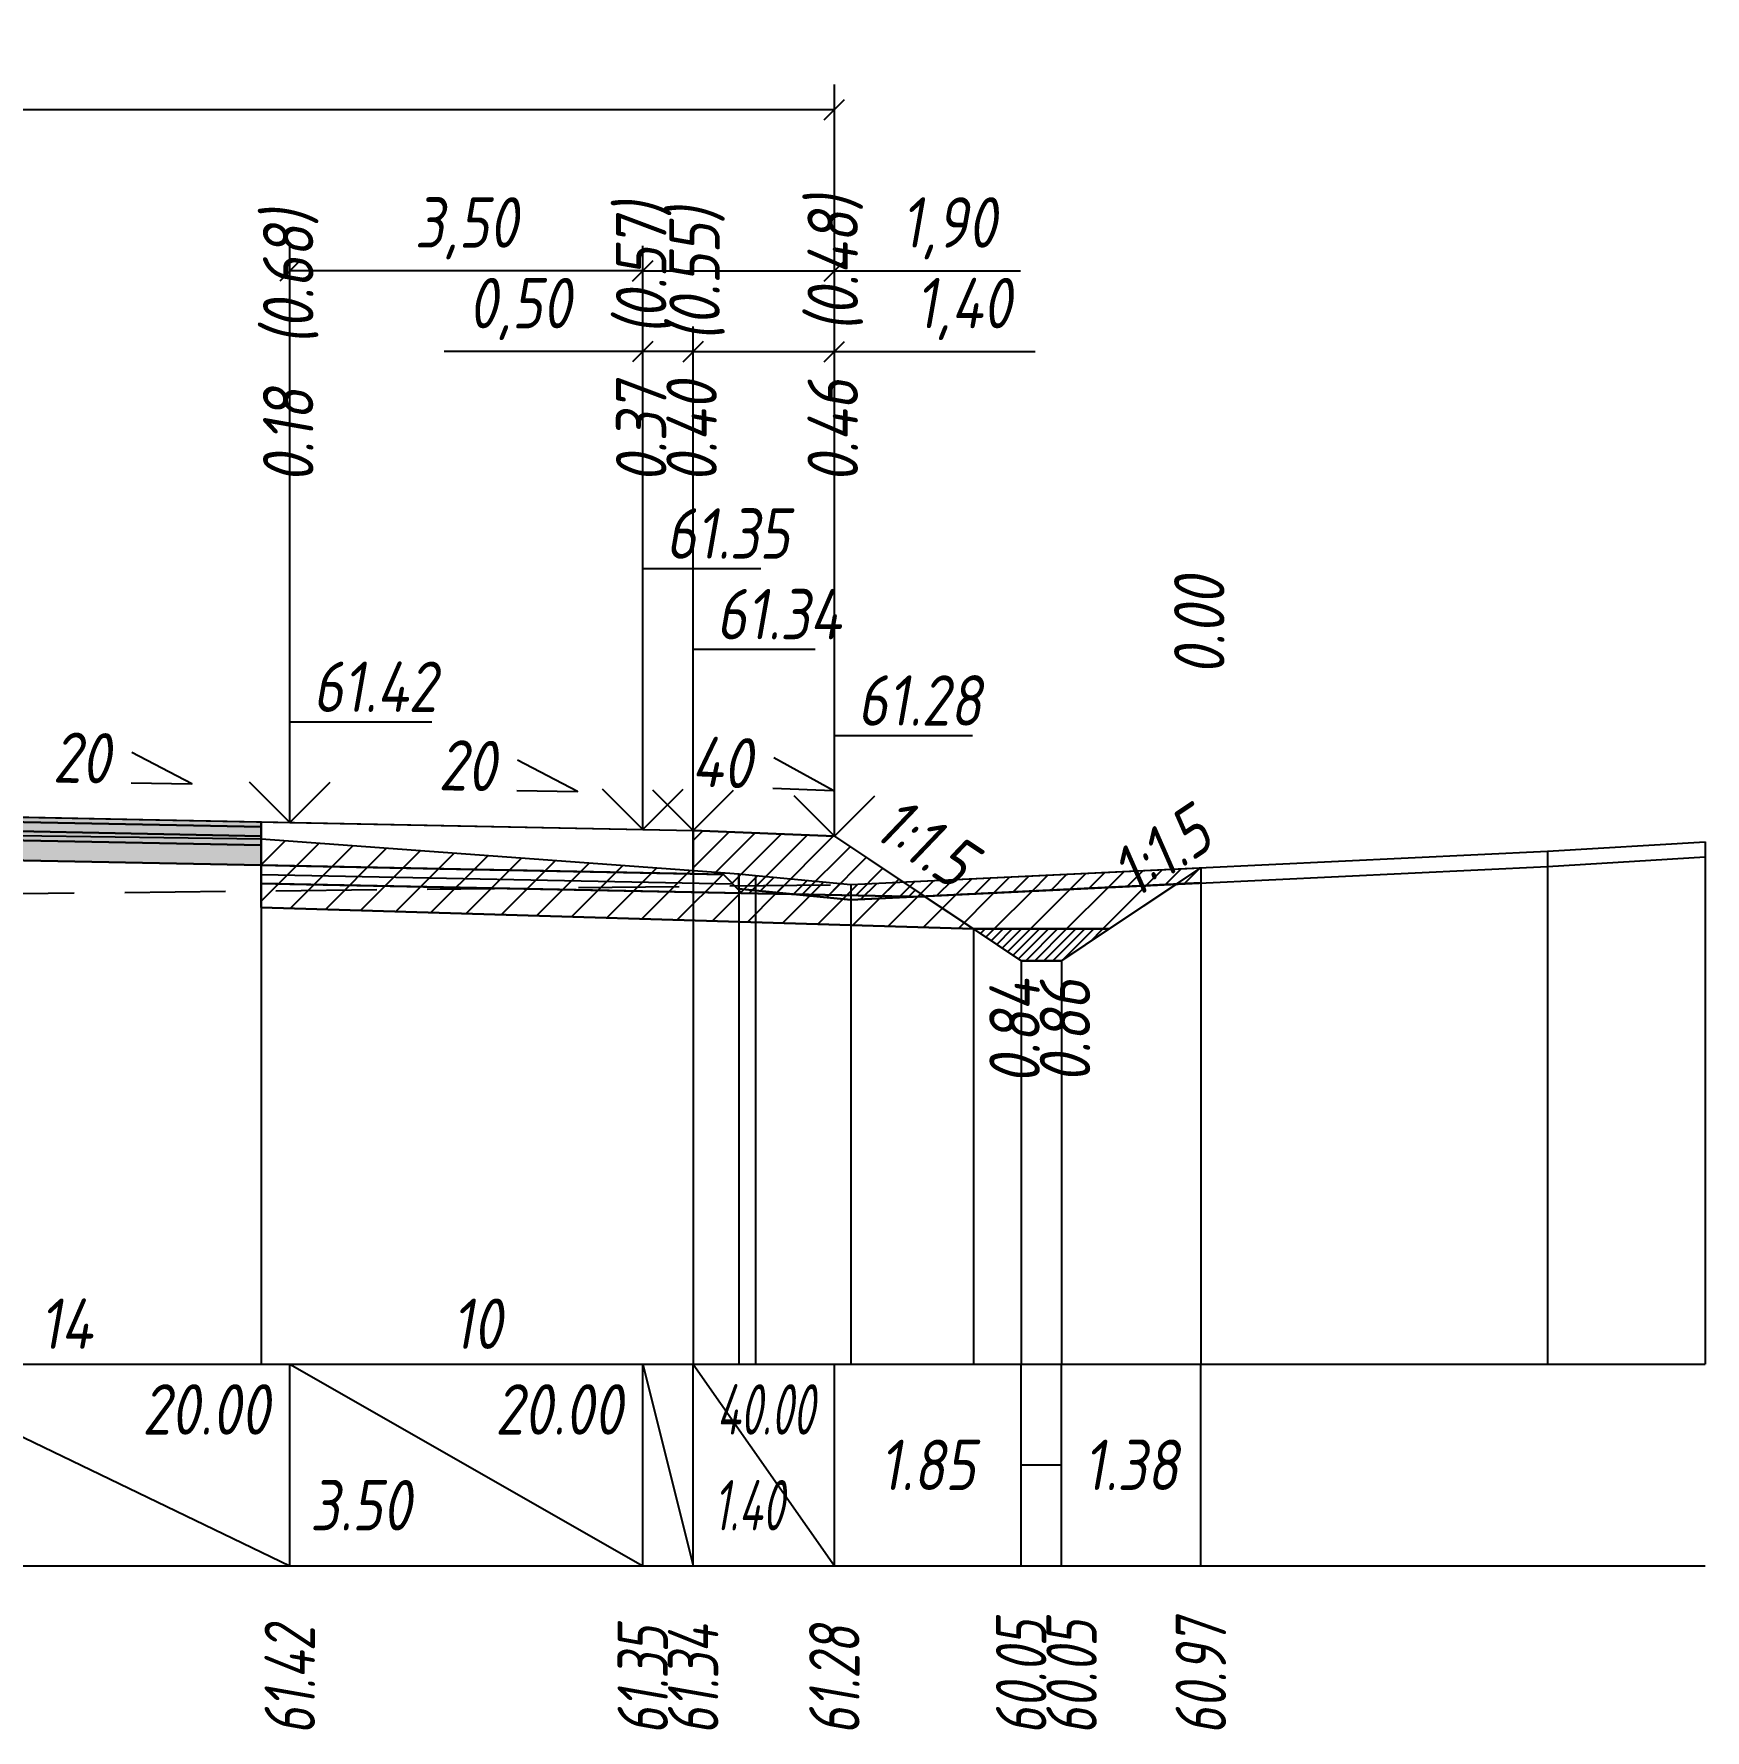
# Model space of a CAD drawing. Extents: x -717 to 1451, y -133302 to 233.
# Drawn here: x 166 to 248.9, y -51554.2 to -51470 of the extents above; entities that cross this region are included whole.
import ezdxf
from ezdxf.enums import TextEntityAlignment as Align

# ---------------------------------------------------------------- set-up
doc = ezdxf.new("R2010")
doc.units = 0
doc.linetypes.add('штриховая', pattern=[0.75, 0.5, -0.25])
for name, color, linetype in [('Интерполированный поперечник', 2, 'Continuous'), ('Код_514', 1, 'Continuous'), ('Контур_0', 7, 'Continuous'), ('Контур_2521', 7, 'Continuous'), ('Контур_2564', 7, 'Continuous'), ('Контур_2660', 7, 'Continuous'), ('Контур_2665', 7, 'Continuous'), ('Контур_400', 7, 'Continuous'), ('Контур_508', 7, 'Continuous'), ('Контур_512', 7, 'Continuous'), ('Контур_513', 7, 'Continuous'), ('Контур_818', 7, 'Continuous'), ('Красный поперечник', 1, 'Continuous'), ('Объём_2501', 7, 'Continuous'), ('Объём_2564', 7, 'Continuous'), ('Объём_2650', 7, 'Continuous'), ('Объём_2660', 7, 'Continuous'), ('Объём_2661', 7, 'Continuous'), ('Объём_2662', 7, 'Continuous'), ('Объём_2663', 7, 'Continuous'), ('Объём_2664', 7, 'Continuous'), ('Объём_2665', 7, 'Continuous'), ('Объём_2666', 7, 'Continuous'), ('Объём_2667', 7, 'Continuous'), ('Объём_2668', 7, 'Continuous'), ('Объём_2669', 7, 'Continuous'), ('Объём_2675', 7, 'Continuous'), ('Объём_2753', 7, 'Continuous'), ('Откосы', 7, 'Continuous'), ('Отметки покрытия', 7, 'Continuous'), ('Рабочие отметки', 7, 'Continuous'), ('Рабочие отметки доп.', 7, 'Continuous'), ('Слои выравнивания', 7, 'Continuous'), ('Таблица', 7, 'Continuous'), ('Уклоны проезжей части', 7, 'Continuous'), ('Черный поперечник', 3, 'Continuous')]:
    doc.layers.add(name, color=color, linetype=linetype)
for name, color, linetype, true_color in [('Контур_2540', 2, 'Continuous', 0xffff00), ('Контур_2560', 2, 'Continuous', 0xffff00), ('Контур_2561', 7, 'Continuous', 0xff8040), ('Контур_2562', 3, 'Continuous', 0x00ff00), ('Контур_2563', 7, 'Continuous', 0xff8000), ('Контур_2570', 7, 'Continuous', 0x80ff00), ('Контур_2725', 7, 'Continuous', 0x323232), ('Контур_2736', 4, 'Continuous', 0x00ffff), ('Контур_2737', 4, 'Continuous', 0x00ffff), ('Контур_2738', 4, 'Continuous', 0x00ffff), ('Контур_2739', 4, 'Continuous', 0x00ffff), ('Контур_2741', 4, 'Continuous', 0x00ffff), ('Контур_2742', 4, 'Continuous', 0x00ffff), ('Контур_2743', 4, 'Continuous', 0x00ffff), ('Контур_2744', 7, 'Continuous', 0xa4ffff), ('Контур_2745', 7, 'Continuous', 0xa4ffff), ('Контур_2747', 4, 'Continuous', 0x00ffff), ('Контур_2748', 4, 'Continuous', 0x00ffff), ('Контур_2749', 4, 'Continuous', 0x00ffff), ('Контур_2750', 4, 'Continuous', 0x00ffff), ('Контур_2751', 4, 'Continuous', 0x00ffff), ('Контур_2752', 4, 'Continuous', 0x00ffff), ('Контур_2760', 7, 'Continuous', 0x323232), ('Контур_2761', 7, 'Continuous', 0x323232), ('Контур_2762', 7, 'Continuous', 0x323232), ('Контур_2763', 7, 'Continuous', 0x323232), ('Контур_402', 7, 'Continuous', 0xff6464), ('Контур_703', 4, 'Continuous', 0x00ffff), ('Контур_705', 4, 'Continuous', 0x00ffff), ('Контур_707', 4, 'Continuous', 0x00ffff), ('Контур_720', 131, 'Continuous', 0xaaffff), ('Объём_2500', 7, 'Continuous', 0xc0c0c0), ('Объём_2520', 7, 'Continuous', 0x80ffff), ('Объём_2540', 2, 'Continuous', 0xffff00), ('Объём_2560', 2, 'Continuous', 0xffff00), ('Объём_2561', 7, 'Continuous', 0xff8040), ('Объём_2562', 3, 'Continuous', 0x00ff00), ('Объём_2563', 7, 'Continuous', 0xff8000), ('Объём_2570', 7, 'Continuous', 0x80ff00), ('Объём_2600', 7, 'Continuous', 0x808000), ('Объём_2620', 2, 'Continuous', 0xffff00), ('Объём_2746', 2, 'Continuous', 0xffff00)]:
    doc.layers.add(name, color=color, linetype=linetype, true_color=true_color)
doc.styles.get("Standard").update_dxf_attribs({"font": 'txt', "height": 2.5})
doc.styles.add('М', font='romand.shx', dxfattribs={"width": 0.8, "oblique": 10, "height": 2.5})
doc.dimstyles.new('ISO-25', dxfattribs={"dimtxt": 2.5, "dimasz": 2.5, "dimexe": 1.25, "dimexo": 0.625, "dimtad": 1, "dimtxsty": 'Standard', "dimcen": 2.5, "dimadec": 0, "dimazin": 0, "dimtfac": 1, "dimtmove": 0, "dimatfit": 3, "dimfxl": 1, "dimarcsym": 0})

# ---------------------------------------------------------------- blocks, each defined once
blk = doc.blocks.new('_Oblique')
at = {"color": 0, "linetype": 'ByBlock', "lineweight": -2}
blk.add_line((-0.5, -0.5), (0.5, 0.5), dxfattribs=at)
blk = doc.blocks.new('*D1226')
at = {"color": 0, "lineweight": -2, "transparency": 16777216}
for p, q in [((198.726, -51508.983), (198.726, -51484.543)), ((205.726, -51509.263), (205.726, -51484.543)), ((198.726, -51485.793), (205.726, -51485.793)), ((205.726, -51485.793), (215.677, -51485.793))]:
    blk.add_line(p, q, dxfattribs=at)
at = {"layer": 'Defpoints', "color": 0, "transparency": 16777216}
for p in [(205.726, -51485.793), (198.726, -51509.608), (205.726, -51509.888)]:
    blk.add_point(p, dxfattribs=at)
at = {"color": 0, "lineweight": -2, "transparency": 16777216, "rotation": 180}
blk.add_blockref('_Oblique', (198.726, -51485.793), dxfattribs=at)
at = {"color": 0, "lineweight": -2, "transparency": 16777216}
blk.add_blockref('_Oblique', (205.726, -51485.793), dxfattribs=at)
at = {"color": 0, "transparency": 16777216, "insert": (212.137, -51483.68), "char_height": 2.5, "width": 8.75, "attachment_point": 5, "style": 'М'}
blk.add_mtext('1,40', dxfattribs=at)
blk = doc.blocks.new('*D1228')
at = {"color": 0, "lineweight": -2, "transparency": 16777216}
for p, q in [((196.226, -51508.933), (196.226, -51484.543)), ((198.726, -51508.983), (198.726, -51484.543)), ((196.226, -51485.793), (186.376, -51485.793)), ((198.726, -51485.793), (196.226, -51485.793))]:
    blk.add_line(p, q, dxfattribs=at)
at = {"layer": 'Defpoints', "color": 0, "transparency": 16777216}
for p in [(198.726, -51485.793), (196.226, -51509.558), (198.726, -51509.608)]:
    blk.add_point(p, dxfattribs=at)
at = {"color": 0, "lineweight": -2, "transparency": 16777216, "rotation": 180}
blk.add_blockref('_Oblique', (196.226, -51485.793), dxfattribs=at)
at = {"color": 0, "lineweight": -2, "transparency": 16777216}
blk.add_blockref('_Oblique', (198.726, -51485.793), dxfattribs=at)
at = {"color": 0, "transparency": 16777216, "insert": (190.137, -51483.68), "char_height": 2.5, "width": 9.16667, "attachment_point": 5, "style": 'М'}
blk.add_mtext('0,50', dxfattribs=at)
blk = doc.blocks.new('*D1230')
at = {"color": 0, "lineweight": -2, "transparency": 16777216}
for p, q in [((178.726, -51508.583), (178.726, -51480.543)), ((196.226, -51508.933), (196.226, -51480.543)), ((196.226, -51481.793), (178.726, -51481.793))]:
    blk.add_line(p, q, dxfattribs=at)
at = {"layer": 'Defpoints', "color": 0, "transparency": 16777216}
for p in [(178.726, -51481.793), (178.726, -51509.208), (196.226, -51509.558)]:
    blk.add_point(p, dxfattribs=at)
at = {"color": 0, "lineweight": -2, "transparency": 16777216, "rotation": 180}
blk.add_blockref('_Oblique', (178.726, -51481.793), dxfattribs=at)
at = {"color": 0, "lineweight": -2, "transparency": 16777216}
blk.add_blockref('_Oblique', (196.226, -51481.793), dxfattribs=at)
at = {"color": 0, "transparency": 16777216, "insert": (187.476, -51479.68), "char_height": 2.5, "width": 9.58333, "attachment_point": 5, "style": 'М'}
blk.add_mtext('3,50', dxfattribs=at)
blk = doc.blocks.new('*D1231')
at = {"color": 0, "lineweight": -2, "transparency": 16777216}
for p, q in [((196.226, -51508.933), (196.226, -51480.543)), ((205.726, -51509.263), (205.726, -51480.543)), ((196.226, -51481.793), (205.726, -51481.793)), ((205.726, -51481.793), (214.953, -51481.793))]:
    blk.add_line(p, q, dxfattribs=at)
at = {"layer": 'Defpoints', "color": 0, "transparency": 16777216}
for p in [(196.226, -51481.793), (196.226, -51509.558), (205.726, -51509.888)]:
    blk.add_point(p, dxfattribs=at)
at = {"color": 0, "lineweight": -2, "transparency": 16777216, "rotation": 180}
blk.add_blockref('_Oblique', (196.226, -51481.793), dxfattribs=at)
at = {"color": 0, "lineweight": -2, "transparency": 16777216}
blk.add_blockref('_Oblique', (205.726, -51481.793), dxfattribs=at)
at = {"color": 0, "transparency": 16777216, "insert": (211.413, -51479.68), "char_height": 2.5, "width": 8.75, "attachment_point": 5, "style": 'М'}
blk.add_mtext('1,90', dxfattribs=at)
blk = doc.blocks.new('*D1233')
at = {"color": 0, "lineweight": -2, "transparency": 16777216}
for p, q in [((110.226, -51509.263), (110.226, -51472.543)), ((205.726, -51509.263), (205.726, -51472.543)), ((110.226, -51473.793), (205.726, -51473.793))]:
    blk.add_line(p, q, dxfattribs=at)
at = {"layer": 'Defpoints', "color": 0, "transparency": 16777216}
for p in [(205.726, -51473.793), (110.226, -51509.888), (205.726, -51509.888)]:
    blk.add_point(p, dxfattribs=at)
at = {"color": 0, "lineweight": -2, "transparency": 16777216, "rotation": 180}
blk.add_blockref('_Oblique', (110.226, -51473.793), dxfattribs=at)
at = {"color": 0, "lineweight": -2, "transparency": 16777216}
blk.add_blockref('_Oblique', (205.726, -51473.793), dxfattribs=at)
at = {"color": 0, "transparency": 16777216, "insert": (157.976, -51471.68), "char_height": 2.5, "width": 10.41667, "attachment_point": 5, "style": 'М'}
blk.add_mtext('19,10', dxfattribs=at)

msp = doc.modelspace()

# ---------------------------------------------------------------- hatches: boundary and pattern name
at = {"layer": 'Объём_2563'}
h = msp.add_hatch(dxfattribs=at)
h.set_pattern_fill('ANSI31', color=256, scale=0.3)
h.paths.add_polyline_path([(201.145, -51512.644), (200.226, -51511.726), (198.726, -51511.696), (198.726, -51509.546), (205.726, -51509.826), (210.226, -51512.826)])
at = {"layer": 'Объём_2570'}
h = msp.add_hatch(dxfattribs=at)
h.set_pattern_fill('ANSI31', color=256, scale=0.2)
h.paths.add_polyline_path([(223.897, -51512.144), (206.55, -51512.973), (201.823, -51512.524), (200.983, -51512.437), (200.983, -51511.687), (201.823, -51511.774), (206.55, -51512.223), (223.897, -51511.394)])
at = {"layer": 'Объём_2600'}
h = msp.add_hatch(dxfattribs=at)
h.set_pattern_fill('ANSI31', color=6, scale=0.4)
h.paths.add_polyline_path([(200.983, -51511.687), (200.983, -51512.437), (201.823, -51512.524), (206.55, -51512.973), (222.685, -51512.202), (219.358, -51514.42), (212.618, -51514.42), (177.306, -51513.361), (177.306, -51509.952)])
h = msp.add_hatch(dxfattribs=at)
h.set_pattern_fill('HONEY', color=5, scale=0.3)
h.paths.add_polyline_path([(222.685, -51512.202), (223.897, -51511.394), (223.897, -51512.144)])
at = {"layer": 'Объём_2620'}
h = msp.add_hatch(dxfattribs=at)
h.set_pattern_fill('ANSI31', color=2, scale=0.1)
h.paths.add_polyline_path([(212.618, -51514.42), (219.358, -51514.42), (216.988, -51516), (214.988, -51516)])
at = {"layer": 'Слои выравнивания'}
for color, points in [(2, [(157.976, -51508.731), (177.306, -51509.117), (177.306, -51509.367), (157.976, -51508.981)]), (3, [(157.976, -51508.981), (177.306, -51509.367), (177.306, -51509.817), (157.976, -51509.431)]), (4, [(157.976, -51509.431), (177.306, -51509.817), (177.306, -51510.267), (157.976, -51509.881)]), (5, [(157.976, -51509.881), (177.306, -51510.267), (177.306, -51511.267), (157.976, -51510.881)])]:
    msp.add_hatch(color=color, dxfattribs=at).paths.add_polyline_path(points)

# ---------------------------------------------------------------- linework, layer by layer
at = {"layer": 'Интерполированный поперечник', "linetype": 'штриховая', "ltscale": 10, "flags": 128}
msp.add_lwpolyline([(88.045, -51513.491), (206.55, -51512.223)], dxfattribs=at)
at = {"layer": 'Код_514'}
for p, q in [((157.976, -51536), (178.726, -51546)), ((178.726, -51546), (178.726, -51536)), ((178.726, -51536), (196.226, -51546)), ((196.226, -51546), (196.226, -51536)), ((196.226, -51536), (198.726, -51546)), ((198.726, -51546), (198.726, -51536)), ((198.726, -51536), (205.726, -51546)), ((205.726, -51546), (205.726, -51536)), ((214.988, -51546), (214.988, -51536)), ((216.988, -51546), (216.988, -51536)), ((223.897, -51546), (223.897, -51536)), ((214.988, -51541), (216.988, -51541))]:
    msp.add_line(p, q, dxfattribs=at)
at = {"layer": 'Контур_0', "flags": 128}
for points in [[(177.306, -51509.117), (198.726, -51509.546), (198.726, -51511.696), (177.306, -51511.267), (177.306, -51509.117), (177.306, -51509.117)], [(205.726, -51509.826), (209.137, -51512.1), (209.137, -51512.1), (209.137, -51512.1), (209.137, -51512.1), (209.137, -51512.1), (209.137, -51512.1), (209.137, -51512.1), (209.137, -51512.1), (209.137, -51512.1), (209.137, -51512.1), (209.137, -51512.1), (209.137, -51512.1), (209.137, -51512.1), (209.137, -51512.1), (214.988, -51516)], [(205.726, -51509.826), (209.137, -51512.1), (209.137, -51512.1), (209.137, -51512.1), (209.137, -51512.1), (209.137, -51512.1), (209.137, -51512.1), (209.137, -51512.1), (209.137, -51512.1), (209.137, -51512.1), (209.137, -51512.1), (209.137, -51512.1), (209.137, -51512.1), (209.137, -51512.1), (209.137, -51512.1), (214.988, -51516), (216.988, -51516), (223.897, -51511.394), (223.897, -51511.394), (223.897, -51511.394), (223.897, -51511.394), (223.897, -51511.394), (223.897, -51511.394), (223.897, -51511.394), (223.897, -51511.394), (223.897, -51511.394), (223.897, -51511.394), (223.897, -51511.394), (223.897, -51511.394), (223.897, -51511.394)], [(178.726, -51511.296), (200.226, -51511.726), (201.145, -51512.644), (177.306, -51512.167), (177.306, -51511.267), (178.726, -51511.296), (178.726, -51511.296)], [(198.726, -51511.696), (200.226, -51511.726), (201.145, -51512.644), (210.226, -51512.826)]]:
    msp.add_lwpolyline(points, dxfattribs=at)
at = {"layer": 'Контур_2521', "color": 250, "flags": 128}
msp.add_lwpolyline([(177.306, -51511.717), (200.686, -51512.185)], dxfattribs=at)
at = {"layer": 'Контур_2540', "flags": 128}
msp.add_lwpolyline([(178.726, -51512.196), (210.226, -51512.826), (212.618, -51514.42), (177.306, -51513.361), (177.306, -51512.167), (178.726, -51512.196), (178.726, -51512.196)], dxfattribs=at)
at = {"layer": 'Контур_2560', "flags": 128}
msp.add_lwpolyline([(198.726, -51509.546), (205.726, -51509.826), (205.726, -51509.826), (205.726, -51509.826)], dxfattribs=at)
at = {"layer": 'Контур_2561', "flags": 128}
msp.add_lwpolyline([(198.726, -51509.546), (198.726, -51509.546), (205.726, -51509.826), (205.726, -51509.826), (198.726, -51509.546)], dxfattribs=at)
at = {"layer": 'Контур_2562', "flags": 128}
msp.add_lwpolyline([(205.726, -51509.826), (205.726, -51509.826), (205.726, -51509.826), (205.726, -51509.826), (205.726, -51509.826)], dxfattribs=at)
at = {"layer": 'Контур_2563', "flags": 128}
msp.add_lwpolyline([(201.145, -51512.644), (200.226, -51511.726), (198.726, -51511.696), (198.726, -51509.546), (205.726, -51509.826), (210.226, -51512.826), (201.145, -51512.644), (201.145, -51512.644)], dxfattribs=at)
at = {"layer": 'Контур_2564', "flags": 128}
msp.add_lwpolyline([(198.726, -51509.546), (205.726, -51509.826)], dxfattribs=at)
at = {"layer": 'Контур_2570', "flags": 128}
msp.add_lwpolyline([(80, -51514.555), (82.275, -51514.461), (88.045, -51514.241), (88.045, -51514.241), (95.353, -51513.328), (107.675, -51511.929), (107.675, -51511.179), (129.737, -51510.333), (131.867, -51510.252), (152.635, -51509.686), (154.258, -51509.644), (155.852, -51509.668), (157.976, -51509.696), (177.306, -51509.952), (200.983, -51511.687), (200.983, -51512.437), (201.823, -51512.524), (206.55, -51512.973), (206.55, -51512.973), (241.09, -51511.322), (248.897, -51510.847)], dxfattribs=at)
at = {"layer": 'Контур_2660', "flags": 128}
msp.add_lwpolyline([(177.306, -51513.361), (212.618, -51514.42)], dxfattribs=at)
at = {"layer": 'Контур_2665', "flags": 128}
msp.add_lwpolyline([(205.726, -51509.826), (205.726, -51509.826)], dxfattribs=at)
at = {"layer": 'Контур_2725', "flags": 128}
msp.add_lwpolyline([(131.867, -51511.403), (137.226, -51511.296), (152.635, -51510.988), (154.258, -51510.955), (155.852, -51510.923), (157.976, -51510.881), (177.306, -51511.267)], dxfattribs=at)
at = {"layer": 'Контур_2736', "flags": 128}
for points in [[(205.726, -51509.826), (209.137, -51512.1)], [(209.137, -51512.1), (214.988, -51516)]]:
    msp.add_lwpolyline(points, dxfattribs=at)
at = {"layer": 'Контур_2737', "flags": 128}
msp.add_lwpolyline([(209.137, -51512.1), (209.137, -51512.1)], dxfattribs=at)
at = {"layer": 'Контур_2738', "flags": 128}
msp.add_lwpolyline([(209.137, -51512.1), (209.137, -51512.1)], dxfattribs=at)
at = {"layer": 'Контур_2739', "flags": 128}
msp.add_lwpolyline([(209.137, -51512.1), (209.137, -51512.1)], dxfattribs=at)
at = {"layer": 'Контур_2741', "flags": 128}
msp.add_lwpolyline([(223.897, -51511.394), (223.897, -51511.394)], dxfattribs=at)
at = {"layer": 'Контур_2742', "flags": 128}
msp.add_lwpolyline([(223.897, -51511.394), (223.897, -51511.394)], dxfattribs=at)
at = {"layer": 'Контур_2743', "flags": 128}
msp.add_lwpolyline([(223.897, -51511.394), (223.897, -51511.394)], dxfattribs=at)
at = {"layer": 'Контур_2744', "flags": 128}
msp.add_lwpolyline([(223.897, -51511.394), (223.897, -51511.394)], dxfattribs=at)
msp.add_lwpolyline([(223.897, -51511.394), (223.897, -51511.394)], dxfattribs=at)
msp.add_lwpolyline([(223.897, -51511.394), (223.897, -51511.394)], dxfattribs=at)
msp.add_lwpolyline([(223.897, -51511.394), (223.897, -51511.394)], dxfattribs=at)
msp.add_lwpolyline([(223.897, -51511.394), (223.897, -51511.394)], dxfattribs=at)
msp.add_lwpolyline([(223.897, -51511.394), (223.897, -51511.394)], dxfattribs=at)
at = {"layer": 'Контур_2745', "flags": 128}
msp.add_lwpolyline([(209.137, -51512.1), (209.137, -51512.1)], dxfattribs=at)
msp.add_lwpolyline([(209.137, -51512.1), (209.137, -51512.1)], dxfattribs=at)
msp.add_lwpolyline([(209.137, -51512.1), (209.137, -51512.1)], dxfattribs=at)
msp.add_lwpolyline([(209.137, -51512.1), (209.137, -51512.1)], dxfattribs=at)
msp.add_lwpolyline([(209.137, -51512.1), (209.137, -51512.1)], dxfattribs=at)
msp.add_lwpolyline([(209.137, -51512.1), (209.137, -51512.1)], dxfattribs=at)
at = {"layer": 'Контур_2747', "flags": 128}
msp.add_lwpolyline([(209.137, -51512.1), (209.137, -51512.1)], dxfattribs=at)
at = {"layer": 'Контур_2748', "flags": 128}
msp.add_lwpolyline([(209.137, -51512.1), (209.137, -51512.1)], dxfattribs=at)
at = {"layer": 'Контур_2749', "flags": 128}
msp.add_lwpolyline([(209.137, -51512.1), (209.137, -51512.1)], dxfattribs=at)
at = {"layer": 'Контур_2750', "flags": 128}
msp.add_lwpolyline([(223.897, -51511.394), (223.897, -51511.394)], dxfattribs=at)
at = {"layer": 'Контур_2751', "flags": 128}
msp.add_lwpolyline([(223.897, -51511.394), (223.897, -51511.394)], dxfattribs=at)
at = {"layer": 'Контур_2752', "flags": 128}
msp.add_lwpolyline([(223.897, -51511.394), (223.897, -51511.394)], dxfattribs=at)
at = {"layer": 'Контур_2760', "flags": 128}
msp.add_lwpolyline([(131.867, -51509.253), (137.226, -51509.146), (152.635, -51508.838), (154.258, -51508.805), (155.852, -51508.773), (157.976, -51508.731), (177.306, -51509.117)], dxfattribs=at)
at = {"layer": 'Контур_2761', "flags": 128}
msp.add_lwpolyline([(131.867, -51509.503), (137.226, -51509.396), (152.635, -51509.088), (154.258, -51509.055), (155.852, -51509.023), (157.976, -51508.981), (177.306, -51509.367)], dxfattribs=at)
at = {"layer": 'Контур_2762', "flags": 128}
msp.add_lwpolyline([(131.867, -51509.953), (137.226, -51509.846), (152.635, -51509.538), (154.258, -51509.505), (155.852, -51509.473), (157.976, -51509.431), (177.306, -51509.817)], dxfattribs=at)
at = {"layer": 'Контур_2763', "flags": 128}
msp.add_lwpolyline([(131.867, -51510.403), (137.226, -51510.296), (152.635, -51509.988), (154.258, -51509.955), (155.852, -51509.923), (157.976, -51509.881), (177.306, -51510.267)], dxfattribs=at)
at = {"layer": 'Контур_400', "flags": 128}
msp.add_lwpolyline([(157.976, -51508.731), (178.726, -51509.146), (196.226, -51509.496), (196.226, -51509.496), (196.226, -51509.496), (196.226, -51509.496), (196.226, -51509.496), (196.226, -51509.496), (198.726, -51509.546)], dxfattribs=at)
at = {"layer": 'Контур_402', "flags": 128}
msp.add_lwpolyline([(105, -51514.37), (131.867, -51513.564), (131.867, -51511.403), (157.976, -51510.881), (177.306, -51511.267), (177.306, -51513.361), (212.618, -51514.42)], dxfattribs=at)
at = {"layer": 'Контур_508', "flags": 128}
msp.add_lwpolyline([(105, -51514.37), (131.867, -51513.564), (131.867, -51511.403), (157.976, -51510.881), (177.306, -51511.267), (177.306, -51513.361), (212.618, -51514.42), (214.988, -51516), (216.988, -51516), (223.897, -51511.394)], dxfattribs=at)
at = {"layer": 'Контур_512', "flags": 128}
msp.add_lwpolyline([(177.306, -51513.361), (212.618, -51514.42), (214.988, -51516), (216.988, -51516), (223.897, -51511.394)], dxfattribs=at)
at = {"layer": 'Контур_513', "flags": 128}
msp.add_lwpolyline([(105, -51514.37), (131.867, -51513.564), (131.867, -51511.403), (157.976, -51510.881), (177.306, -51511.267), (177.306, -51513.361), (212.618, -51514.42), (214.988, -51516), (216.988, -51516), (223.897, -51511.394)], dxfattribs=at)
at = {"layer": 'Контур_703', "flags": 128}
msp.add_lwpolyline([(205.726, -51509.826), (209.137, -51512.1)], dxfattribs=at)
at = {"layer": 'Контур_705', "flags": 128}
msp.add_lwpolyline([(209.137, -51512.1), (209.137, -51512.1)], dxfattribs=at)
at = {"layer": 'Контур_707', "flags": 128}
msp.add_lwpolyline([(216.988, -51516), (223.897, -51511.394)], dxfattribs=at)
at = {"layer": 'Контур_720', "flags": 128}
msp.add_lwpolyline([(214.988, -51516), (216.988, -51516)], dxfattribs=at)
at = {"layer": 'Контур_818', "flags": 128}
msp.add_lwpolyline([(105, -51512.233), (107.675, -51511.929), (107.675, -51511.179), (129.737, -51510.333), (131.867, -51510.252), (152.635, -51509.686), (154.258, -51509.644), (155.852, -51509.668), (157.976, -51509.696), (177.306, -51509.952), (200.983, -51511.687), (200.983, -51512.437), (201.823, -51512.524), (206.55, -51512.973), (206.55, -51512.973), (223.897, -51512.144)], dxfattribs=at)
at = {"layer": 'Красный поперечник'}
for p, q in [((157.976, -51508.731), (178.726, -51509.146)), ((178.726, -51509.146), (196.226, -51509.496)), ((196.226, -51509.496), (198.726, -51509.546)), ((198.726, -51509.546), (205.726, -51509.826)), ((205.726, -51509.826), (214.988, -51516)), ((216.988, -51516), (223.897, -51511.394)), ((223.897, -51511.394), (223.897, -51536)), ((177.306, -51513.361), (177.306, -51536)), ((212.618, -51514.42), (212.618, -51536)), ((214.988, -51516), (214.988, -51536)), ((214.988, -51516), (216.988, -51516)), ((216.988, -51516), (216.988, -51536))]:
    msp.add_line(p, q, dxfattribs=at)
at = {"layer": 'Объём_2500', "flags": 128}
msp.add_lwpolyline([(177.306, -51509.117), (198.726, -51509.546), (198.726, -51511.696), (177.306, -51511.267), (177.306, -51509.117), (177.306, -51509.117)], dxfattribs=at)
at = {"layer": 'Объём_2501', "flags": 128}
msp.add_lwpolyline([(157.976, -51508.731), (178.726, -51509.146), (196.226, -51509.496), (196.226, -51509.496), (196.226, -51509.496), (196.226, -51509.496), (196.226, -51509.496), (196.226, -51509.496), (198.726, -51509.546)], dxfattribs=at)
at = {"layer": 'Объём_2520', "color": 250, "flags": 128}
msp.add_lwpolyline([(178.726, -51511.296), (200.226, -51511.726), (201.145, -51512.644), (177.306, -51512.167), (177.306, -51511.267), (178.726, -51511.296), (178.726, -51511.296)], dxfattribs=at)
at = {"layer": 'Объём_2540', "flags": 128}
msp.add_lwpolyline([(178.726, -51512.196), (210.226, -51512.826), (212.618, -51514.42), (177.306, -51513.361), (177.306, -51512.167), (178.726, -51512.196), (178.726, -51512.196)], dxfattribs=at)
at = {"layer": 'Объём_2560', "flags": 128}
msp.add_lwpolyline([(198.726, -51509.546), (205.726, -51509.826), (205.726, -51509.826), (205.726, -51509.826)], dxfattribs=at)
at = {"layer": 'Объём_2561', "flags": 128}
msp.add_lwpolyline([(198.726, -51509.546), (198.726, -51509.546), (205.726, -51509.826), (205.726, -51509.826), (198.726, -51509.546)], dxfattribs=at)
at = {"layer": 'Объём_2562', "flags": 128}
msp.add_lwpolyline([(205.726, -51509.826), (205.726, -51509.826), (205.726, -51509.826), (205.726, -51509.826), (205.726, -51509.826)], dxfattribs=at)
at = {"layer": 'Объём_2563', "color": 250, "flags": 128}
msp.add_lwpolyline([(201.145, -51512.644), (200.226, -51511.726), (198.726, -51511.696), (198.726, -51509.546), (205.726, -51509.826), (210.226, -51512.826), (201.145, -51512.644), (201.145, -51512.644)], dxfattribs=at)
at = {"layer": 'Объём_2564', "flags": 128}
msp.add_lwpolyline([(198.726, -51509.546), (205.726, -51509.826)], dxfattribs=at)
at = {"layer": 'Объём_2570', "flags": 128}
msp.add_lwpolyline([(223.897, -51512.144), (206.55, -51512.973), (201.823, -51512.524), (200.983, -51512.437), (200.983, -51511.687), (201.823, -51511.774), (206.55, -51512.223), (223.897, -51511.394), (223.897, -51512.144), (223.897, -51512.144)], dxfattribs=at)
at = {"layer": 'Объём_2600', "color": 5, "flags": 128}
msp.add_lwpolyline([(222.685, -51512.202), (223.897, -51511.394), (223.897, -51512.144), (222.685, -51512.202), (222.685, -51512.202)], dxfattribs=at)
at = {"layer": 'Объём_2620', "flags": 128}
msp.add_lwpolyline([(212.618, -51514.42), (219.358, -51514.42), (216.988, -51516), (214.988, -51516), (212.618, -51514.42), (212.618, -51514.42)], dxfattribs=at)
at = {"layer": 'Объём_2650', "color": 6, "flags": 128}
msp.add_lwpolyline([(200.983, -51511.687), (200.983, -51512.437), (201.823, -51512.524), (206.55, -51512.973), (222.685, -51512.202), (219.358, -51514.42), (212.618, -51514.42), (177.306, -51513.361), (177.306, -51509.952), (200.983, -51511.687), (200.983, -51511.687)], dxfattribs=at)
at = {"layer": 'Объём_2660', "flags": 128}
msp.add_lwpolyline([(177.306, -51513.361), (212.618, -51514.42)], dxfattribs=at)
at = {"layer": 'Объём_2661', "flags": 128}
msp.add_lwpolyline([(205.726, -51509.826), (209.137, -51512.1), (212.618, -51514.42)], dxfattribs=at)
at = {"layer": 'Объём_2662', "flags": 128}
msp.add_lwpolyline([(219.358, -51514.42), (223.897, -51511.394)], dxfattribs=at)
at = {"layer": 'Объём_2663', "flags": 128}
for points in [[(212.618, -51514.42), (214.988, -51516)], [(216.988, -51516), (219.358, -51514.42)]]:
    msp.add_lwpolyline(points, dxfattribs=at)
at = {"layer": 'Объём_2664', "flags": 128}
msp.add_lwpolyline([(214.988, -51516), (216.988, -51516)], dxfattribs=at)
at = {"layer": 'Объём_2665', "flags": 128}
msp.add_lwpolyline([(205.726, -51509.826), (205.726, -51509.826)], dxfattribs=at)
at = {"layer": 'Объём_2666', "flags": 128}
for points in [[(205.726, -51509.826), (209.137, -51512.1)], [(209.137, -51512.1), (212.618, -51514.42)]]:
    msp.add_lwpolyline(points, dxfattribs=at)
at = {"layer": 'Объём_2667', "flags": 128}
for points in [[(223.897, -51511.394), (223.897, -51511.394)], [(209.137, -51512.1), (209.137, -51512.1)]]:
    msp.add_lwpolyline(points, dxfattribs=at)
at = {"layer": 'Объём_2668', "flags": 128}
for points in [[(223.897, -51511.394), (223.897, -51511.394)], [(209.137, -51512.1), (209.137, -51512.1)]]:
    msp.add_lwpolyline(points, dxfattribs=at)
at = {"layer": 'Объём_2669', "flags": 128}
for points in [[(223.897, -51511.394), (223.897, -51511.394)], [(209.137, -51512.1), (209.137, -51512.1)]]:
    msp.add_lwpolyline(points, dxfattribs=at)
at = {"layer": 'Объём_2675', "flags": 128}
for points in [[(223.897, -51511.394), (223.897, -51511.394)], [(223.897, -51511.394), (223.897, -51511.394)], [(223.897, -51511.394), (223.897, -51511.394)], [(223.897, -51511.394), (223.897, -51511.394)], [(223.897, -51511.394), (223.897, -51511.394)], [(223.897, -51511.394), (223.897, -51511.394)], [(209.137, -51512.1), (209.137, -51512.1)], [(209.137, -51512.1), (209.137, -51512.1)], [(209.137, -51512.1), (209.137, -51512.1)], [(209.137, -51512.1), (209.137, -51512.1)], [(209.137, -51512.1), (209.137, -51512.1)], [(209.137, -51512.1), (209.137, -51512.1)]]:
    msp.add_lwpolyline(points, dxfattribs=at)
at = {"layer": 'Объём_2746', "flags": 128}
msp.add_lwpolyline([(200.983, -51511.687), (200.983, -51512.437), (201.823, -51512.524), (206.55, -51512.973), (210.187, -51512.8), (212.618, -51514.42), (177.306, -51513.361), (177.306, -51509.952), (200.983, -51511.687), (200.983, -51511.687)], dxfattribs=at)
at = {"layer": 'Объём_2753', "flags": 128}
msp.add_lwpolyline([(177.306, -51509.117), (177.306, -51509.117)], dxfattribs=at)
at = {"layer": 'Откосы', "color": 1, "flags": 128}
for points in [[(170.865, -51507.172), (173.864, -51507.232), (170.895, -51505.672)], [(189.99, -51507.554), (192.989, -51507.614), (190.02, -51506.054)], [(202.673, -51507.444), (205.67, -51507.563), (202.733, -51505.945)]]:
    msp.add_lwpolyline(points, dxfattribs=at)
at = {"layer": 'Отметки покрытия', "color": 1}
for p, q in [((196.226, -51509.496), (196.226, -51496.546)), ((196.226, -51496.546), (202.076, -51496.546)), ((198.726, -51509.546), (198.726, -51500.546)), ((198.726, -51500.546), (204.776, -51500.546)), ((178.726, -51509.146), (178.726, -51504.146)), ((178.726, -51504.146), (185.776, -51504.146)), ((205.726, -51509.826), (205.726, -51504.826)), ((205.726, -51504.826), (212.576, -51504.826)), ((178.726, -51509.146), (176.726, -51507.146)), ((178.726, -51509.146), (180.726, -51507.146)), ((196.226, -51509.496), (194.226, -51507.496)), ((196.226, -51509.496), (198.226, -51507.496)), ((198.726, -51509.546), (196.726, -51507.546)), ((198.726, -51509.546), (200.726, -51507.546)), ((205.726, -51509.826), (203.726, -51507.826)), ((205.726, -51509.826), (207.726, -51507.826))]:
    msp.add_line(p, q, dxfattribs=at)
at = {"layer": 'Слои выравнивания'}
for p, q in [((177.306, -51509.117), (177.306, -51536)), ((198.726, -51509.546), (198.726, -51536))]:
    msp.add_line(p, q, dxfattribs=at)
at = {"layer": 'Слои выравнивания', "color": 2, "flags": 128}
msp.add_lwpolyline([(157.976, -51508.731), (177.306, -51509.117), (177.306, -51509.367), (157.976, -51508.981)], close=True, dxfattribs=at)
at = {"layer": 'Слои выравнивания', "color": 3, "flags": 128}
msp.add_lwpolyline([(157.976, -51508.981), (177.306, -51509.367), (177.306, -51509.817), (157.976, -51509.431)], close=True, dxfattribs=at)
at = {"layer": 'Слои выравнивания', "color": 4, "flags": 128}
msp.add_lwpolyline([(157.976, -51509.431), (177.306, -51509.817), (177.306, -51510.267), (157.976, -51509.881)], close=True, dxfattribs=at)
at = {"layer": 'Слои выравнивания', "color": 5, "flags": 128}
msp.add_lwpolyline([(157.976, -51509.881), (177.306, -51510.267), (177.306, -51511.267), (157.976, -51510.881)], close=True, dxfattribs=at)
at = {"layer": 'Таблица'}
for p, q in [((80, -51536), (248.897, -51536)), ((80, -51546), (248.897, -51546))]:
    msp.add_line(p, q, dxfattribs=at)
at = {"layer": 'Черный поперечник', "color": 7}
for p, q in [((177.306, -51509.952), (177.306, -51536)), ((241.09, -51510.572), (241.09, -51536)), ((248.897, -51510.097), (248.897, -51536)), ((200.983, -51511.687), (200.983, -51536)), ((201.823, -51511.774), (201.823, -51536)), ((206.55, -51512.223), (206.55, -51536))]:
    msp.add_line(p, q, dxfattribs=at)
at = {"layer": 'Черный поперечник', "flags": 128}
msp.add_lwpolyline([(80, -51513.805), (82.275, -51513.711), (88.045, -51513.491), (95.353, -51512.578), (107.675, -51511.179), (129.737, -51510.333), (131.867, -51510.252), (152.635, -51509.686), (154.258, -51509.644), (155.852, -51509.668), (157.976, -51509.696), (177.306, -51509.952), (200.983, -51511.687), (201.823, -51511.774), (206.55, -51512.223), (241.09, -51510.572), (248.897, -51510.097)], dxfattribs=at)

# ---------------------------------------------------------------- texts
at = {"layer": 'Код_514', "style": 'М', "oblique": 10}
for s, width, p in [('20.00', 0.8, (177.726, -51537)), ('20.00', 0.8, (195.226, -51537)), ('40.00', 0.6, (204.726, -51537))]:
    msp.add_text(s, height=2.5, dxfattribs=dict(at, width=width)).set_placement(p, align=Align.TOP_RIGHT)
at = {"layer": 'Код_514', "style": 'М', "oblique": 10, "width": 0.8}
for s, p in [('1.85', (210.357, -51541)), ('1.38', (220.442, -51541))]:
    msp.add_text(s, height=2.5, dxfattribs=at).set_placement(p, align=Align.MIDDLE_CENTER)
at = {"layer": 'Код_514', "style": 'М', "oblique": 10}
for s, width, p in [('3.50', 0.8, (179.726, -51545)), ('1.40', 0.6, (199.726, -51545))]:
    msp.add_text(s, height=2.5, dxfattribs=dict(at, width=width)).set_placement(p, align=Align.BOTTOM_LEFT)
at = {"layer": 'Код_514', "style": 'М', "oblique": 10, "width": 0.7}
for s, p in [('60.05', (214.988, -51554.382)), ('60.05', (217.488, -51554.382)), ('60.97', (223.897, -51554.382)), ('61.42', (178.726, -51554.382)), ('61.35', (196.226, -51554.382)), ('61.34', (198.726, -51554.382)), ('61.28', (205.726, -51554.382))]:
    msp.add_text(s, height=2.5, rotation=90, dxfattribs=at).set_placement(p, align=Align.MIDDLE_LEFT)
at = {"layer": 'Отметки покрытия', "color": 1, "style": 'М', "oblique": 10, "width": 0.8}
for s, p in [('61.35', (197.367, -51496.814)), ('61.34', (199.867, -51500.814)), ('61.42', (179.867, -51504.414)), ('61.28', (206.867, -51505.094))]:
    msp.add_text(s, height=2.5, dxfattribs=at).set_placement(p, align=Align.BOTTOM_LEFT)
at = {"layer": 'Рабочие отметки', "color": 1, "style": 'М', "oblique": 10, "width": 0.8}
for s, p in [('0.37', (196.148, -51492.296)), ('0.40', (198.648, -51492.296)), ('0.18', (178.648, -51492.296)), ('0.46', (205.648, -51492.296)), ('0.00', (223.819, -51501.825))]:
    msp.add_text(s, height=2.5, rotation=90, dxfattribs=at).set_placement(p, align=Align.MIDDLE_LEFT)
for s, p in [('0.84', (214.66, -51516.931)), ('0.86', (217.16, -51516.931))]:
    msp.add_text(s, height=2.5, rotation=90, dxfattribs=at).set_placement(p, align=Align.MIDDLE_RIGHT)
at = {"layer": 'Рабочие отметки доп.', "color": 1, "style": 'М', "oblique": 10, "width": 0.8}
for s, p in [('(0.48)', (205.648, -51484.796)), ('(0.68)', (178.648, -51485.446)), ('(0.57)', (196.148, -51484.946)), ('(0.55)', (198.793, -51485.278))]:
    msp.add_text(s, height=2.5, rotation=90, dxfattribs=at).set_placement(p, align=Align.MIDDLE_LEFT)
at = {"layer": 'Слои выравнивания', "style": 'М', "oblique": 10, "width": 0.8}
for s, p in [('14', (167.641, -51536)), ('10', (188.016, -51536))]:
    msp.add_text(s, height=2.5, dxfattribs=at).set_placement(p, align=Align.BOTTOM_CENTER)
at = {"layer": 'Уклоны проезжей части', "color": 1, "style": 'М', "oblique": 10, "width": 0.8}
for s, rotation, p in [('20', 358.85423, (168.371, -51507.938)), ('20', 358.85423, (187.496, -51508.321)), ('40', 357.70938, (200.081, -51508.16)), ('1:1.5', 33.69007, (223.066, -51512.239)), ('1:1.5', 326.30994, (209.178, -51511.792))]:
    msp.add_text(s, height=2.5, rotation=rotation, dxfattribs=at).set_placement(p, align=Align.BOTTOM_CENTER)

# ---------------------------------------------------------------- dimensions: what is measured, and where the dimension line sits
at = {"color": 5}
dim = msp.add_linear_dim(base=(205.726, -51473.793), p1=(110.226, -51509.888), p2=(205.726, -51509.888), angle=180, dimstyle='ISO-25', override={"dimasz": 1, "dimlfac": 0.2, "dimzin": 0, "dimtxsty": 'М', "dimblk1": 'Oblique', "dimblk2": 'Oblique', "dimsah": 1}, dxfattribs=at)
dim.commit()
dim.dimension.update_dxf_attribs({"geometry": '*D1233', "text_midpoint": (157.976, -51471.68)})
dim = msp.add_linear_dim(base=(178.726, -51481.793), p1=(196.226, -51509.558), p2=(178.726, -51509.208), dimstyle='ISO-25', override={"dimasz": 1, "dimlfac": 0.2, "dimzin": 0, "dimtxsty": 'М', "dimblk1": 'Oblique', "dimblk2": 'Oblique', "dimsah": 1}, dxfattribs=at)
dim.commit()
dim.dimension.update_dxf_attribs({"geometry": '*D1230', "text_midpoint": (187.476, -51479.68)})
dim = msp.add_linear_dim(base=(196.226, -51481.793), p1=(205.726, -51509.888), p2=(196.226, -51509.558), dimstyle='ISO-25', override={"dimasz": 1, "dimlfac": 0.2, "dimzin": 0, "dimtxsty": 'М', "dimblk1": 'Oblique', "dimblk2": 'Oblique', "dimsah": 1}, dxfattribs=at)
dim.commit()
dim.dimension.update_dxf_attribs({"geometry": '*D1231', "text_midpoint": (211.413, -51481.793), "dimtype": 160})
for base, p1, p2, picture, middle in [((198.726, -51485.793), (196.226, -51509.558), (198.726, -51509.608), '*D1228', (190.137, -51485.793)), ((205.726, -51485.793), (198.726, -51509.608), (205.726, -51509.888), '*D1226', (212.137, -51485.793))]:
    dim = msp.add_linear_dim(base=base, p1=p1, p2=p2, angle=180, dimstyle='ISO-25', override={"dimasz": 1, "dimlfac": 0.2, "dimzin": 0, "dimtxsty": 'М', "dimblk1": 'Oblique', "dimblk2": 'Oblique', "dimsah": 1}, dxfattribs=at)
    dim.commit()
    dim.dimension.update_dxf_attribs({"geometry": picture, "text_midpoint": middle, "dimtype": 160})

doc.saveas('drawing.dxf')
